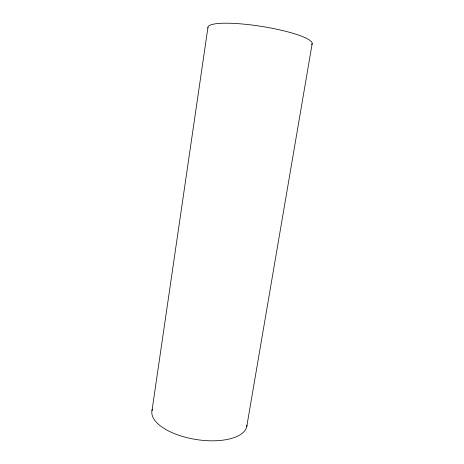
<?xml version="1.0" encoding="UTF-8"?>
<svg xmlns="http://www.w3.org/2000/svg" width="464" height="464" viewBox="0 0 464 464"><rect width="100%" height="100%" fill="white"/><g stroke="black" fill="none" stroke-linecap="round" stroke-linejoin="round"><path stroke-width="0.7" d="M151.989 410.652L207.942 27.434M246.773 426.468L312.179 43.593M208.034 28.02A52.751 9.181 9 0 1 262.143 26.494A52.751 9.181 9 0 1 311.68 44.666M246.947 425.157A48.053 21.234 9 0 1 195.182 439.362A48.053 21.234 9 0 1 152.337 409.37"/></g></svg>
